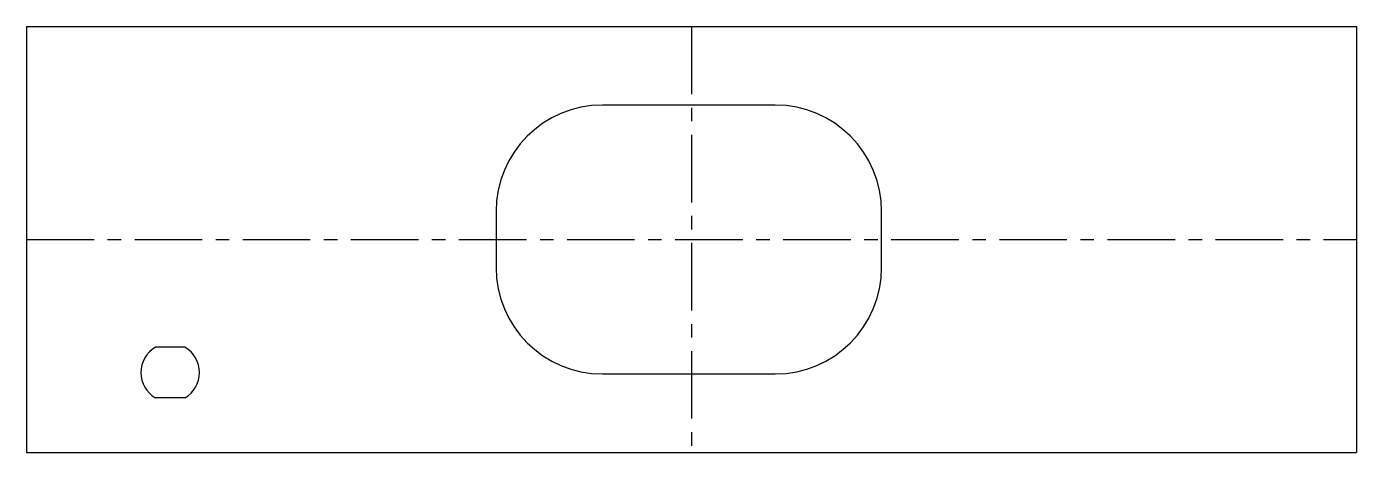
# Model space of a CAD drawing. Header units: millimetres. Extents: x -125 to 125, y -40 to 40.
import ezdxf

# ---------------------------------------------------------------- set-up
doc = ezdxf.new("R2010")
doc.units = ezdxf.units.MM
doc.linetypes.add('CENTERX2', pattern=[20.32, 12.7, -2.54, 2.54, -2.54])

msp = doc.modelspace()

# ---------------------------------------------------------------- linework, layer by layer
at = {"color": 7, "linetype": 'Continuous'}
for p, q in [((-125, 40), (125, 40)), ((-125, 40), (-125, -40)), ((125, 40), (125, -40)), ((-95.23, -20.25), (-100.77, -20.25)), ((-95.23, -29.75), (-100.77, -29.75)), ((-125, -40), (125, -40))]:
    msp.add_line(p, q, dxfattribs=at)
at = {"color": 7, "linetype": 'CENTERX2'}
for p, q in [((0, 40), (0, -40)), ((-125, 0), (125, 0))]:
    msp.add_line(p, q, dxfattribs=at)
for p, q in [((15.75, 25.25), (-16.75, 25.25)), ((-36.75, 5.25), (-36.75, -5.25)), ((35.75, -5.25), (35.75, 5.25)), ((-16.75, -25.25), (15.75, -25.25))]:
    msp.add_line(p, q)
for centre, start, end in [((-16.75, 5.25), 90, 180), ((15.75, 5.25), 0, 90), ((-16.75, -5.25), 180, 270), ((15.75, -5.25), 270, 0)]:
    msp.add_arc(centre, 20, start, end)
at = {"color": 7, "linetype": 'Continuous'}
for start, end in [(120.2726, 239.7274), (300.2726, 59.7274)]:
    msp.add_arc((-98, -25), 5.5, start, end, dxfattribs=at)

doc.saveas('drawing.dxf')
